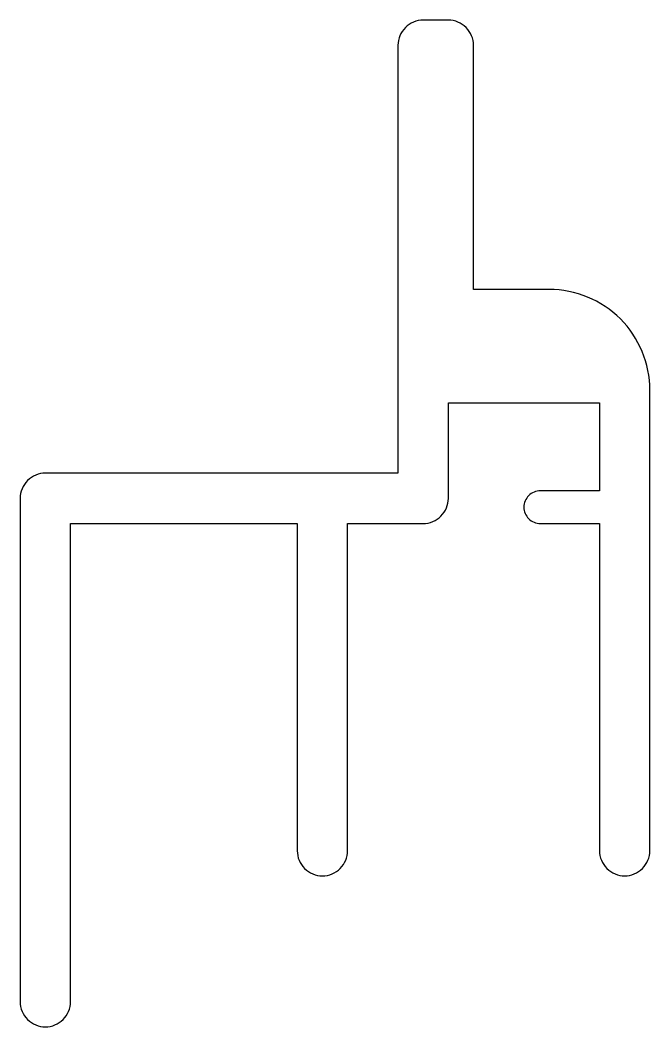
# Model space of a CAD drawing. Extents: x 1413.3 to 1438.3, y -32.4 to 7.6.
import ezdxf

# ---------------------------------------------------------------- set-up
doc = ezdxf.new("R2010")
doc.units = 0
doc.header["$LTSCALE"] = 15
doc.layers.get('0').update_dxf_attribs({"linetype": 'CONTINUOUS'})

msp = doc.modelspace()

# ---------------------------------------------------------------- linework, layer by layer
at = {"ltscale": 0.05}
msp.add_lwpolyline([(1429.332, -12.418, 0.414214), (1430.332, -11.418), (1430.332, -7.618), (1436.332, -7.618), (1436.332, -11.118), (1433.982, -11.118, 0.414214), (1433.332, -11.768, 0.414214), (1433.982, -12.418), (1436.332, -12.418), (1436.332, -25.418, 0.414214), (1437.332, -26.418, 0.414214), (1438.332, -25.418), (1438.332, -7.118, 0.414214), (1434.332, -3.118), (1431.332, -3.118), (1431.332, 6.582, 0.414214), (1430.332, 7.582), (1429.332, 7.582, 0.414214), (1428.332, 6.582), (1428.332, -10.418), (1414.332, -10.418, 0.414214), (1413.332, -11.418), (1413.332, -31.418, 0.414214), (1414.332, -32.418), (1414.332, -32.418, 0.414214), (1415.332, -31.418), (1415.332, -12.418), (1424.332, -12.418), (1424.332, -25.418, 0.414214), (1425.332, -26.418), (1425.332, -26.418, 0.414214), (1426.332, -25.418), (1426.332, -12.418)], format="xyb", close=True, dxfattribs=at)

doc.saveas('drawing.dxf')
